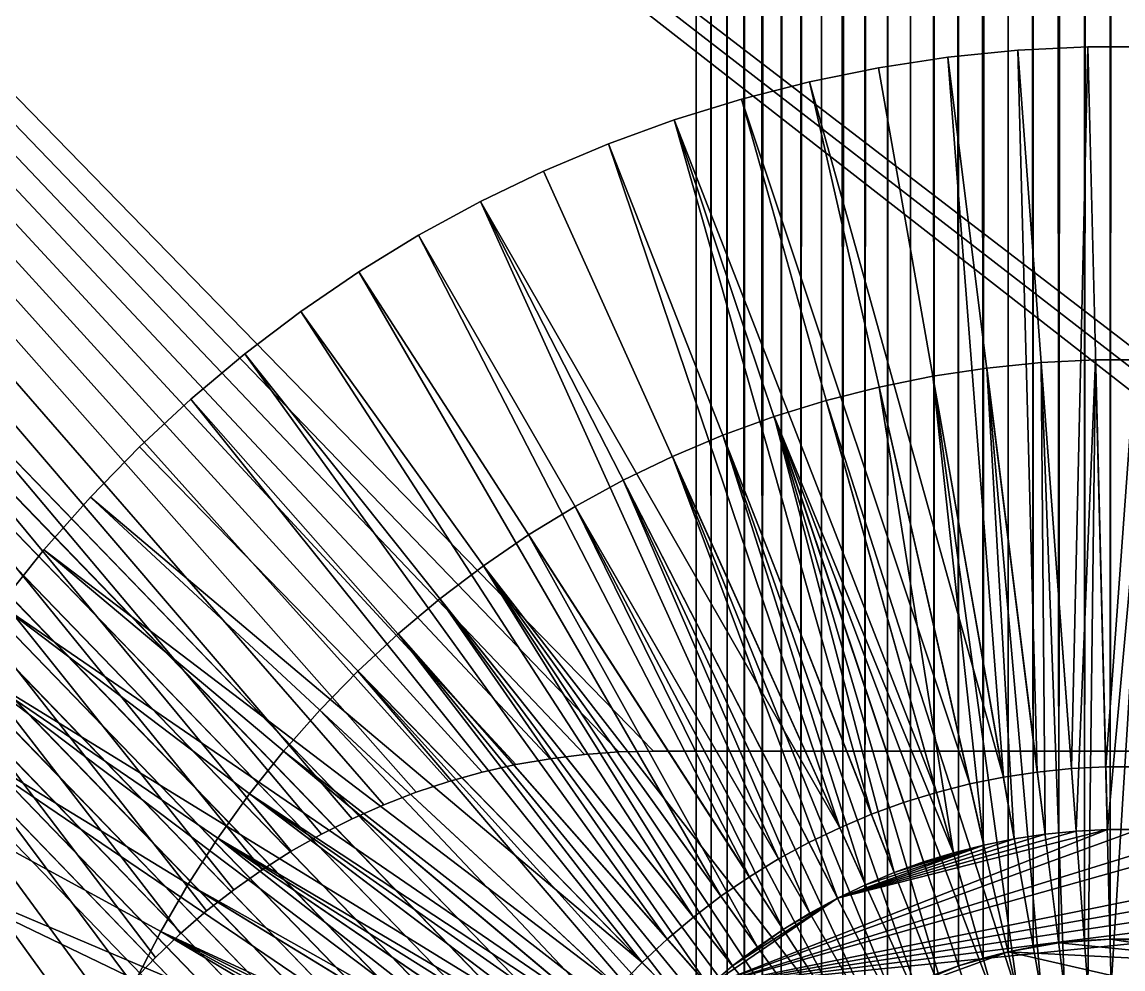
# Model space of a CAD drawing. Header units: millimetres. Extents: x 0 to 520, y -2 to 382.
# Drawn here: x 479.483 to 483, y 191.554 to 194.578 of the extents above; entities that cross this region are included whole.
import ezdxf

# ---------------------------------------------------------------- set-up
doc = ezdxf.new("R2010")
doc.units = ezdxf.units.MM

msp = doc.modelspace()

# ---------------------------------------------------------------- linework, layer by layer
at = {"layer": 'BRASS', "color": 52}
for points in [[(509.2, 369.2, 103), (10.8, 369.2, 103), (10.8, 10.8, 103)], [(509.2, 369.2, 103), (10.8, 10.8, 103), (509.2, 10.8, 103)], [(335.825, 341.5711, 86), (335.8952, 341.614, 86), (481.6367, 190.9295, 86)], [(335.8952, 341.614, 86), (481.6367, 309.0705, 86), (481.6367, 190.9295, 86)], [(335.7527, 341.5317, 86), (335.825, 341.5711, 86), (481.5921, 190.8604, 86)], [(481.5921, 190.8604, 86), (335.825, 341.5711, 86), (481.6367, 190.9295, 86)], [(335.6786, 341.496, 86), (335.7527, 341.5317, 86), (481.5509, 190.7891, 86)], [(481.5509, 190.7891, 86), (335.7527, 341.5317, 86), (481.5921, 190.8604, 86)], [(335.6028, 341.4641, 86), (335.6786, 341.496, 86), (481.5134, 190.7159, 86)], [(481.5134, 190.7159, 86), (335.6786, 341.496, 86), (481.5509, 190.7891, 86)], [(335.4469, 341.4117, 86), (335.5255, 341.4359, 86), (481.4495, 190.5643, 86)], [(335.5255, 341.4359, 86), (335.6028, 341.4641, 86), (481.4796, 190.6409, 86)], [(481.4495, 190.5643, 86), (335.5255, 341.4359, 86), (481.4796, 190.6409, 86)], [(481.4796, 190.6409, 86), (335.6028, 341.4641, 86), (481.5134, 190.7159, 86)], [(335.3672, 341.3914, 86), (335.4469, 341.4117, 86), (481.4233, 190.4863, 86)], [(481.4233, 190.4863, 86), (335.4469, 341.4117, 86), (481.4495, 190.5643, 86)], [(335.1233, 341.3546, 86), (335.2052, 341.3628, 86), (481.3684, 190.2459, 86)], [(335.2052, 341.3628, 86), (335.2865, 341.3751, 86), (481.3827, 190.3269, 86)], [(481.3684, 190.2459, 86), (335.2052, 341.3628, 86), (481.3827, 190.3269, 86)], [(335.2865, 341.3751, 86), (335.3672, 341.3914, 86), (481.401, 190.4071, 86)], [(481.3827, 190.3269, 86), (335.2865, 341.3751, 86), (481.401, 190.4071, 86)], [(481.401, 190.4071, 86), (335.3672, 341.3914, 86), (481.4233, 190.4863, 86)], [(481.35, 190, 86), (334.9589, 341.3505, 86), (481.3521, 190.0822, 86)], [(334.9589, 38.6495, 86), (334.9589, 341.3505, 86), (481.35, 190, 86)], [(334.9589, 341.3505, 86), (335.0411, 341.3505, 86), (481.3521, 190.0822, 86)], [(335.0411, 341.3505, 86), (335.1233, 341.3546, 86), (481.3582, 190.1643, 86)], [(481.3521, 190.0822, 86), (335.0411, 341.3505, 86), (481.3582, 190.1643, 86)], [(481.3582, 190.1643, 86), (335.1233, 341.3546, 86), (481.3684, 190.2459, 86)], [(481.6847, 190.9963, 86), (481.6367, 309.0705, 86), (481.6847, 309.0037, 86)], [(481.6367, 190.9295, 86), (481.6367, 309.0705, 86), (481.6847, 190.9963, 86)], [(481.736, 191.0606, 86), (481.6847, 309.0037, 86), (481.736, 308.9394, 86)], [(481.6847, 190.9963, 86), (481.6847, 309.0037, 86), (481.736, 191.0606, 86)], [(481.736, 191.0606, 86), (481.736, 308.9394, 86), (481.7905, 191.1223, 86)], [(481.7905, 191.1223, 86), (481.736, 308.9394, 86), (481.7905, 308.8777, 86)], [(481.7905, 191.1223, 86), (481.7905, 308.8777, 86), (481.8479, 191.1812, 86)], [(481.8479, 191.1812, 86), (481.7905, 308.8777, 86), (481.8479, 308.8188, 86)], [(481.8479, 308.8188, 86), (481.9082, 308.7629, 86), (481.8479, 191.1812, 86)], [(481.8479, 191.1812, 86), (481.9082, 308.7629, 86), (481.9082, 191.2371, 86)], [(481.9082, 308.7629, 86), (481.9712, 308.71, 86), (481.9082, 191.2371, 86)], [(481.9082, 191.2371, 86), (481.9712, 308.71, 86), (481.9712, 191.29, 86)], [(481.9712, 308.71, 86), (482.0368, 308.6603, 86), (481.9712, 191.29, 86)], [(481.9712, 191.29, 86), (482.0368, 308.6603, 86), (482.0368, 191.3397, 86)], [(482.0368, 191.3397, 86), (482.0368, 308.6603, 86), (482.1048, 191.386, 86)], [(482.0368, 308.6603, 86), (482.1048, 308.614, 86), (482.1048, 191.386, 86)], [(482.1048, 308.614, 86), (482.175, 308.5711, 86), (482.1048, 191.386, 86)], [(482.1048, 191.386, 86), (482.175, 308.5711, 86), (482.175, 191.4289, 86)], [(482.175, 308.5711, 86), (482.2473, 308.5317, 86), (482.175, 191.4289, 86)], [(482.175, 191.4289, 86), (482.2473, 308.5317, 86), (482.2473, 191.4683, 86)], [(482.2473, 308.5317, 86), (482.3214, 308.496, 86), (482.2473, 191.4683, 86)], [(482.2473, 191.4683, 86), (482.3214, 308.496, 86), (482.3214, 191.504, 86)], [(482.3214, 191.504, 86), (482.3214, 308.496, 86), (482.3972, 191.5359, 86)], [(482.3214, 308.496, 86), (482.3972, 308.4641, 86), (482.3972, 191.5359, 86)], [(482.3972, 191.5359, 86), (482.3972, 308.4641, 86), (482.4745, 191.5641, 86)], [(482.3972, 308.4641, 86), (482.4745, 308.4359, 86), (482.4745, 191.5641, 86)], [(482.4745, 191.5641, 86), (482.4745, 308.4359, 86), (482.5531, 191.5883, 86)], [(482.4745, 308.4359, 86), (482.5531, 308.4117, 86), (482.5531, 191.5883, 86)], [(482.5531, 308.4117, 86), (482.6328, 308.3914, 86), (482.5531, 191.5883, 86)], [(482.5531, 191.5883, 86), (482.6328, 308.3914, 86), (482.6328, 191.6086, 86)], [(482.6328, 191.6086, 86), (482.6328, 308.3914, 86), (482.7135, 191.6249, 86)], [(482.6328, 308.3914, 86), (482.7135, 308.3751, 86), (482.7135, 191.6249, 86)], [(482.7135, 191.6249, 86), (482.7135, 308.3751, 86), (482.7948, 191.6372, 86)], [(482.7135, 308.3751, 86), (482.7948, 308.3628, 86), (482.7948, 191.6372, 86)], [(482.7948, 308.3628, 86), (482.8767, 308.3546, 86), (482.7948, 191.6372, 86)], [(482.7948, 191.6372, 86), (482.8767, 308.3546, 86), (482.8767, 191.6454, 86)], [(482.8767, 308.3546, 86), (482.9589, 308.3505, 86), (482.8767, 191.6454, 86)], [(482.8767, 191.6454, 86), (482.9589, 308.3505, 86), (482.9589, 191.6495, 86)], [(482.9589, 191.6495, 86), (483.0411, 308.3505, 86), (483.0411, 191.6495, 86)], [(482.9589, 308.3505, 86), (483.0411, 308.3505, 86), (482.9589, 191.6495, 86)], [(482.8767, 191.6454, 92), (482.9589, 191.6495, 92), (482.7948, 191.6372, 92)], [(482.9589, 191.6495, 92), (483.5255, 191.5641, 92), (482.7948, 191.6372, 92)], [(482.8767, 191.6454, 86), (482.7948, 191.6372, 92), (482.7948, 191.6372, 86)], [(482.8767, 191.6454, 92), (482.7948, 191.6372, 92), (482.8767, 191.6454, 86)], [(482.9589, 191.6495, 86), (482.9589, 191.6495, 92), (482.8767, 191.6454, 86)], [(482.9589, 191.6495, 92), (482.8767, 191.6454, 92), (482.8767, 191.6454, 86)], [(483.0411, 191.6495, 86), (482.9589, 191.6495, 92), (482.9589, 191.6495, 86)], [(483.0411, 191.6495, 92), (482.9589, 191.6495, 92), (483.0411, 191.6495, 86)], [(483.0411, 191.6495, 92), (483.1233, 191.6454, 92), (482.9589, 191.6495, 92)], [(483.1233, 191.6454, 92), (483.5255, 191.5641, 92), (482.9589, 191.6495, 92)], [(482.4745, 191.5641, 92), (482.6328, 191.6086, 92), (482.2473, 191.4683, 92)], [(482.6328, 191.6086, 92), (484.0288, 191.29, 92), (482.2473, 191.4683, 92)], [(482.5531, 191.5883, 92), (482.6328, 191.6086, 92), (482.4745, 191.5641, 92)], [(482.6328, 191.6086, 92), (482.5531, 191.5883, 92), (482.6328, 191.6086, 86)], [(482.6328, 191.6086, 86), (482.5531, 191.5883, 92), (482.5531, 191.5883, 86)], [(482.7135, 191.6249, 92), (482.7948, 191.6372, 92), (482.6328, 191.6086, 92)], [(482.7948, 191.6372, 92), (483.5255, 191.5641, 92), (482.6328, 191.6086, 92)], [(482.7135, 191.6249, 92), (482.6328, 191.6086, 92), (482.7135, 191.6249, 86)], [(482.7135, 191.6249, 86), (482.6328, 191.6086, 92), (482.6328, 191.6086, 86)], [(483.5255, 191.5641, 92), (484.0288, 191.29, 92), (482.6328, 191.6086, 92)], [(482.7948, 191.6372, 86), (482.7948, 191.6372, 92), (482.7135, 191.6249, 86)], [(482.7948, 191.6372, 92), (482.7135, 191.6249, 92), (482.7135, 191.6249, 86)], [(482.5531, 191.5883, 92), (482.4745, 191.5641, 92), (482.5531, 191.5883, 86)], [(482.5531, 191.5883, 86), (482.4745, 191.5641, 92), (482.4745, 191.5641, 86)], [(482.3214, 191.504, 92), (482.4745, 191.5641, 92), (482.2473, 191.4683, 92)], [(482.3972, 191.5359, 92), (482.4745, 191.5641, 92), (482.3214, 191.504, 92)], [(482.4745, 191.5641, 92), (482.3972, 191.5359, 92), (482.4745, 191.5641, 86)], [(482.4745, 191.5641, 86), (482.3972, 191.5359, 92), (482.3972, 191.5359, 86)]]:
    msp.add_3dface(points, dxfattribs=at)
at = {"layer": 'STEEL', "color": 8}
for points in [[(472, 202, 86), (484.6122, 192.2472, 86), (484.724, 192.2388, 86)], [(472, 202, 86), (484.5, 192.25, 86), (484.6122, 192.2472, 86)], [(472, 202, 86), (484.724, 192.2388, 86), (500, 202, 86)], [(481.5, 192.25, 86), (484.5, 192.25, 86), (472, 202, 86)], [(481.3896, 192.2473, 86), (481.5, 192.25, 86), (472, 202, 86)], [(481.2795, 192.2392, 86), (481.3896, 192.2473, 86), (472, 202, 86)], [(481.1699, 192.2256, 86), (481.2795, 192.2392, 86), (472, 202, 86)], [(481.061, 192.2068, 86), (481.1699, 192.2256, 86), (472, 202, 86)], [(480.9533, 192.1826, 86), (481.061, 192.2068, 86), (472, 202, 86)], [(480.8469, 192.1531, 86), (480.9533, 192.1826, 86), (472, 202, 86)], [(480.742, 192.1185, 86), (480.8469, 192.1531, 86), (472, 202, 86)], [(480.639, 192.0787, 86), (480.742, 192.1185, 86), (472, 202, 86)], [(480.538, 192.034, 86), (480.639, 192.0787, 86), (472, 202, 86)], [(480.4394, 191.9843, 86), (480.538, 192.034, 86), (472, 202, 86)], [(480.3433, 191.9299, 86), (480.4394, 191.9843, 86), (472, 202, 86)], [(480.25, 191.8708, 86), (480.3433, 191.9299, 86), (472, 202, 86)], [(480.1597, 191.8072, 86), (480.25, 191.8708, 86), (472, 202, 86)], [(480.0726, 191.7393, 86), (480.1597, 191.8072, 86), (472, 202, 86)], [(479.989, 191.6671, 86), (480.0726, 191.7393, 86), (472, 202, 86)], [(479.909, 191.591, 86), (479.989, 191.6671, 86), (472, 202, 86)], [(479.8329, 191.511, 86), (479.909, 191.591, 86), (472, 202, 86)], [(479.7607, 191.4274, 86), (479.8329, 191.511, 86), (472, 202, 86)], [(479.6928, 191.3403, 86), (479.7607, 191.4274, 86), (472, 202, 86)], [(479.6292, 191.25, 86), (479.6928, 191.3403, 86), (472, 202, 86)], [(479.5701, 191.1567, 86), (479.6292, 191.25, 86), (472, 202, 86)], [(479.5157, 191.0606, 86), (479.5701, 191.1567, 86), (472, 202, 86)], [(479.466, 190.962, 86), (479.5157, 191.0606, 86), (472, 202, 86)], [(484.5, 192.25, 83), (472, 202, 83), (497, 202, 83)], [(484.5, 192.25, 83), (481.5, 192.25, 83), (472, 202, 83)], [(481.5, 192.25, 83), (481.3896, 192.2473, 83), (472, 202, 83)], [(481.3896, 192.2473, 83), (481.2795, 192.2392, 83), (472, 202, 83)], [(481.2795, 192.2392, 83), (481.1699, 192.2256, 83), (472, 202, 83)], [(481.1699, 192.2256, 83), (481.061, 192.2068, 83), (472, 202, 83)], [(481.061, 192.2068, 83), (480.9533, 192.1826, 83), (472, 202, 83)], [(480.9533, 192.1826, 83), (480.8469, 192.1531, 83), (472, 202, 83)], [(480.8469, 192.1531, 83), (480.742, 192.1185, 83), (472, 202, 83)], [(480.742, 192.1185, 83), (480.639, 192.0787, 83), (472, 202, 83)], [(480.639, 192.0787, 83), (480.538, 192.034, 83), (472, 202, 83)], [(480.538, 192.034, 83), (480.4394, 191.9843, 83), (472, 202, 83)], [(480.4394, 191.9843, 83), (480.3433, 191.9299, 83), (472, 202, 83)], [(480.3433, 191.9299, 83), (480.25, 191.8708, 83), (472, 202, 83)], [(480.25, 191.8708, 83), (480.1597, 191.8072, 83), (472, 202, 83)], [(480.1597, 191.8072, 83), (480.0726, 191.7393, 83), (472, 202, 83)], [(480.0726, 191.7393, 83), (479.989, 191.6671, 83), (472, 202, 83)], [(479.989, 191.6671, 83), (479.909, 191.591, 83), (472, 202, 83)], [(479.909, 191.591, 83), (479.8329, 191.511, 83), (472, 202, 83)], [(479.8329, 191.511, 83), (479.7607, 191.4274, 83), (472, 202, 83)], [(479.7607, 191.4274, 83), (479.6928, 191.3403, 83), (472, 202, 83)], [(479.6928, 191.3403, 83), (479.6292, 191.25, 83), (472, 202, 83)], [(479.6292, 191.25, 83), (479.5701, 191.1567, 83), (472, 202, 83)], [(479.5701, 191.1567, 83), (479.5157, 191.0606, 83), (472, 202, 83)], [(479.5157, 191.0606, 83), (479.466, 190.962, 83), (472, 202, 83)], [(482.6637, 194.4874, 83), (482.8878, 194.4986, 82), (482.6637, 194.4874, 82)], [(482.6637, 194.4874, 83), (482.8878, 194.4986, 83), (482.8878, 194.4986, 82)], [(482.8356, 192.1938, 83), (482.8878, 194.4986, 83), (482.6637, 194.4874, 83)], [(482.8878, 194.4986, 82), (482.8356, 192.1938, 82), (482.6637, 194.4874, 82)], [(482.8356, 192.1938, 83), (482.9452, 192.1993, 83), (482.8878, 194.4986, 83)], [(482.9452, 192.1993, 82), (482.8356, 192.1938, 82), (482.8878, 194.4986, 82)], [(482.8878, 194.4986, 83), (483.1122, 194.4986, 82), (482.8878, 194.4986, 82)], [(482.8878, 194.4986, 83), (483.1122, 194.4986, 83), (483.1122, 194.4986, 82)], [(482.9452, 192.1993, 83), (483.1122, 194.4986, 83), (482.8878, 194.4986, 83)], [(483.1122, 194.4986, 82), (482.9452, 192.1993, 82), (482.8878, 194.4986, 82)], [(482.9452, 192.1993, 83), (483.0548, 192.1993, 83), (483.1122, 194.4986, 83)], [(483.0548, 192.1993, 82), (482.9452, 192.1993, 82), (483.1122, 194.4986, 82)], [(482.2186, 194.4316, 83), (482.4405, 194.4651, 82), (482.2186, 194.4316, 82)], [(482.2186, 194.4316, 83), (482.4405, 194.4651, 83), (482.4405, 194.4651, 82)], [(482.618, 192.1666, 83), (482.4405, 194.4651, 83), (482.2186, 194.4316, 83)], [(482.4405, 194.4651, 82), (482.618, 192.1666, 82), (482.2186, 194.4316, 82)], [(482.4405, 194.4651, 83), (482.6637, 194.4874, 82), (482.4405, 194.4651, 82)], [(482.4405, 194.4651, 83), (482.6637, 194.4874, 83), (482.6637, 194.4874, 82)], [(482.7264, 192.1829, 83), (482.6637, 194.4874, 83), (482.4405, 194.4651, 83)], [(482.6637, 194.4874, 82), (482.7264, 192.1829, 82), (482.4405, 194.4651, 82)], [(482.618, 192.1666, 83), (482.7264, 192.1829, 83), (482.4405, 194.4651, 83)], [(482.7264, 192.1829, 82), (482.618, 192.1666, 82), (482.4405, 194.4651, 82)], [(482.7264, 192.1829, 83), (482.8356, 192.1938, 83), (482.6637, 194.4874, 83)], [(482.8356, 192.1938, 82), (482.7264, 192.1829, 82), (482.6637, 194.4874, 82)], [(482.2186, 194.4316, 83), (482.2186, 194.4316, 82), (481.9987, 194.3872, 82)], [(481.9987, 194.3872, 83), (482.2186, 194.4316, 83), (481.9987, 194.3872, 82)], [(482.618, 192.1666, 83), (482.2186, 194.4316, 83), (481.9987, 194.3872, 83)], [(482.2186, 194.4316, 82), (482.618, 192.1666, 82), (481.9987, 194.3872, 82)], [(481.7812, 194.3318, 83), (481.9987, 194.3872, 82), (481.7812, 194.3318, 82)], [(481.7812, 194.3318, 83), (481.9987, 194.3872, 83), (481.9987, 194.3872, 82)], [(482.5105, 192.1448, 83), (481.9987, 194.3872, 83), (481.7812, 194.3318, 83)], [(481.9987, 194.3872, 82), (482.5105, 192.1448, 82), (481.7812, 194.3318, 82)], [(482.5105, 192.1448, 83), (482.618, 192.1666, 83), (481.9987, 194.3872, 83)], [(482.618, 192.1666, 82), (482.5105, 192.1448, 82), (481.9987, 194.3872, 82)], [(481.5668, 194.2657, 83), (481.7812, 194.3318, 82), (481.5668, 194.2657, 82)], [(481.5668, 194.2657, 83), (481.7812, 194.3318, 83), (481.7812, 194.3318, 82)], [(482.4042, 192.1178, 83), (481.7812, 194.3318, 83), (481.5668, 194.2657, 83)], [(481.7812, 194.3318, 82), (482.4042, 192.1178, 82), (481.5668, 194.2657, 82)], [(482.4042, 192.1178, 83), (482.5105, 192.1448, 83), (481.7812, 194.3318, 83)], [(482.5105, 192.1448, 82), (482.4042, 192.1178, 82), (481.7812, 194.3318, 82)], [(481.5668, 194.2657, 83), (481.5668, 194.2657, 82), (481.356, 194.1889, 82)], [(481.356, 194.1889, 83), (481.5668, 194.2657, 83), (481.356, 194.1889, 82)], [(482.1962, 192.0479, 83), (481.5668, 194.2657, 83), (481.356, 194.1889, 83)], [(481.5668, 194.2657, 82), (482.1962, 192.0479, 82), (481.356, 194.1889, 82)], [(482.2993, 192.0854, 83), (482.4042, 192.1178, 83), (481.5668, 194.2657, 83)], [(482.1962, 192.0479, 83), (482.2993, 192.0854, 83), (481.5668, 194.2657, 83)], [(482.4042, 192.1178, 82), (482.2993, 192.0854, 82), (481.5668, 194.2657, 82)], [(482.2993, 192.0854, 82), (482.1962, 192.0479, 82), (481.5668, 194.2657, 82)], [(481.1492, 194.1018, 83), (481.356, 194.1889, 82), (481.1492, 194.1018, 82)], [(481.1492, 194.1018, 83), (481.356, 194.1889, 83), (481.356, 194.1889, 82)], [(482.0952, 192.0053, 83), (481.356, 194.1889, 83), (481.1492, 194.1018, 83)], [(481.356, 194.1889, 82), (482.0952, 192.0053, 82), (481.1492, 194.1018, 82)], [(482.0952, 192.0053, 83), (482.1962, 192.0479, 83), (481.356, 194.1889, 83)], [(482.1962, 192.0479, 82), (482.0952, 192.0053, 82), (481.356, 194.1889, 82)], [(481.1492, 194.1018, 83), (481.1492, 194.1018, 82), (480.9471, 194.0044, 82)], [(480.9471, 194.0044, 83), (481.1492, 194.1018, 83), (480.9471, 194.0044, 82)], [(482.0952, 192.0053, 83), (481.1492, 194.1018, 83), (480.9471, 194.0044, 83)], [(481.1492, 194.1018, 82), (482.0952, 192.0053, 82), (480.9471, 194.0044, 82)], [(480.75, 193.8971, 83), (480.9471, 194.0044, 82), (480.75, 193.8971, 82)], [(480.75, 193.8971, 83), (480.9471, 194.0044, 83), (480.9471, 194.0044, 82)], [(481.9, 191.9053, 83), (480.9471, 194.0044, 83), (480.75, 193.8971, 83)], [(480.9471, 194.0044, 82), (481.9, 191.9053, 82), (480.75, 193.8971, 82)], [(481.9963, 191.9577, 83), (482.0952, 192.0053, 83), (480.9471, 194.0044, 83)], [(481.9, 191.9053, 83), (481.9963, 191.9577, 83), (480.9471, 194.0044, 83)], [(482.0952, 192.0053, 82), (481.9963, 191.9577, 82), (480.9471, 194.0044, 82)], [(481.9963, 191.9577, 82), (481.9, 191.9053, 82), (480.9471, 194.0044, 82)], [(480.75, 193.8971, 83), (480.75, 193.8971, 82), (480.5585, 193.7801, 82)], [(480.5585, 193.7801, 83), (480.75, 193.8971, 83), (480.5585, 193.7801, 82)], [(481.8064, 191.8481, 83), (480.75, 193.8971, 83), (480.5585, 193.7801, 83)], [(480.75, 193.8971, 82), (481.8064, 191.8481, 82), (480.5585, 193.7801, 82)], [(481.8064, 191.8481, 83), (481.9, 191.9053, 83), (480.75, 193.8971, 83)], [(481.9, 191.9053, 82), (481.8064, 191.8481, 82), (480.75, 193.8971, 82)], [(480.3732, 193.6537, 83), (480.5585, 193.7801, 82), (480.3732, 193.6537, 82)], [(480.3732, 193.6537, 83), (480.5585, 193.7801, 83), (480.5585, 193.7801, 82)], [(481.7158, 191.7863, 83), (480.5585, 193.7801, 83), (480.3732, 193.6537, 83)], [(480.5585, 193.7801, 82), (481.7158, 191.7863, 82), (480.3732, 193.6537, 82)], [(481.7158, 191.7863, 83), (481.8064, 191.8481, 83), (480.5585, 193.7801, 83)], [(481.8064, 191.8481, 82), (481.7158, 191.7863, 82), (480.5585, 193.7801, 82)], [(480.1943, 193.5182, 83), (480.3732, 193.6537, 82), (480.1943, 193.5182, 82)], [(480.1943, 193.5182, 83), (480.3732, 193.6537, 83), (480.3732, 193.6537, 82)], [(481.6283, 191.72, 83), (480.3732, 193.6537, 83), (480.1943, 193.5182, 83)], [(480.3732, 193.6537, 82), (481.6283, 191.72, 82), (480.1943, 193.5182, 82)], [(481.6283, 191.72, 83), (481.7158, 191.7863, 83), (480.3732, 193.6537, 83)], [(481.7158, 191.7863, 82), (481.6283, 191.72, 82), (480.3732, 193.6537, 82)], [(480.0224, 193.374, 83), (480.1943, 193.5182, 82), (480.0224, 193.374, 82)], [(480.0224, 193.374, 83), (480.1943, 193.5182, 83), (480.1943, 193.5182, 82)], [(481.5443, 191.6495, 83), (480.1943, 193.5182, 83), (480.0224, 193.374, 83)], [(480.1943, 193.5182, 82), (481.5443, 191.6495, 82), (480.0224, 193.374, 82)], [(481.5443, 191.6495, 83), (481.6283, 191.72, 83), (480.1943, 193.5182, 83)], [(481.6283, 191.72, 82), (481.5443, 191.6495, 82), (480.1943, 193.5182, 82)], [(482.6527, 191.9696, 82), (482.5648, 193.4728, 82), (482.3922, 193.4468, 82)], [(482.3922, 193.4468, 82), (482.5648, 193.4728, 78.5), (482.3922, 193.4468, 78.5)], [(482.3922, 193.4468, 82), (482.5648, 193.4728, 82), (482.5648, 193.4728, 78.5)], [(482.5648, 193.4728, 78.5), (482.7395, 191.4772, 78.5), (482.3922, 193.4468, 78.5)], [(482.7513, 191.9845, 82), (482.7384, 193.4902, 82), (482.5648, 193.4728, 82)], [(482.5648, 193.4728, 82), (482.7384, 193.4902, 78.5), (482.5648, 193.4728, 78.5)], [(482.5648, 193.4728, 82), (482.7384, 193.4902, 82), (482.7384, 193.4902, 78.5)], [(482.7384, 193.4902, 78.5), (482.8135, 191.4884, 78.5), (482.5648, 193.4728, 78.5)], [(482.6527, 191.9696, 82), (482.7513, 191.9845, 82), (482.5648, 193.4728, 82)], [(482.8135, 191.4884, 78.5), (482.7395, 191.4772, 78.5), (482.5648, 193.4728, 78.5)], [(482.8505, 191.9944, 82), (482.9127, 193.4989, 82), (482.7384, 193.4902, 82)], [(482.7384, 193.4902, 82), (482.9127, 193.4989, 78.5), (482.7384, 193.4902, 78.5)], [(482.7384, 193.4902, 82), (482.9127, 193.4989, 82), (482.9127, 193.4989, 78.5)], [(482.9127, 193.4989, 78.5), (482.8879, 191.4958, 78.5), (482.7384, 193.4902, 78.5)], [(482.7513, 191.9845, 82), (482.8505, 191.9944, 82), (482.7384, 193.4902, 82)], [(482.8879, 191.4958, 78.5), (482.8135, 191.4884, 78.5), (482.7384, 193.4902, 78.5)], [(482.8505, 191.9944, 82), (482.9501, 191.9994, 82), (482.9127, 193.4989, 82)], [(482.9626, 191.4995, 78.5), (482.8879, 191.4958, 78.5), (482.9127, 193.4989, 78.5)], [(482.9501, 191.9994, 82), (483.0873, 193.4989, 82), (482.9127, 193.4989, 82)], [(482.9127, 193.4989, 82), (483.0873, 193.4989, 78.5), (482.9127, 193.4989, 78.5)], [(482.9127, 193.4989, 82), (483.0873, 193.4989, 82), (483.0873, 193.4989, 78.5)], [(483.0873, 193.4989, 78.5), (482.9626, 191.4995, 78.5), (482.9127, 193.4989, 78.5)], [(482.9501, 191.9994, 82), (483.0499, 191.9994, 82), (483.0873, 193.4989, 82)], [(483.0374, 191.4995, 78.5), (482.9626, 191.4995, 78.5), (483.0873, 193.4989, 78.5)], [(482.555, 191.9499, 82), (482.3922, 193.4468, 82), (482.2212, 193.4122, 82)], [(482.2212, 193.4122, 82), (482.3922, 193.4468, 78.5), (482.2212, 193.4122, 78.5)], [(482.2212, 193.4122, 82), (482.3922, 193.4468, 82), (482.3922, 193.4468, 78.5)], [(482.3922, 193.4468, 78.5), (482.6662, 191.4624, 78.5), (482.2212, 193.4122, 78.5)], [(482.555, 191.9499, 82), (482.6527, 191.9696, 82), (482.3922, 193.4468, 82)], [(482.7395, 191.4772, 78.5), (482.6662, 191.4624, 78.5), (482.3922, 193.4468, 78.5)], [(482.4583, 191.9252, 82), (482.2212, 193.4122, 82), (482.0521, 193.3692, 82)], [(482.0521, 193.3692, 82), (482.2212, 193.4122, 78.5), (482.0521, 193.3692, 78.5)], [(482.0521, 193.3692, 82), (482.2212, 193.4122, 82), (482.2212, 193.4122, 78.5)], [(482.2212, 193.4122, 78.5), (482.6662, 191.4624, 78.5), (482.0521, 193.3692, 78.5)], [(482.4583, 191.9252, 82), (482.555, 191.9499, 82), (482.2212, 193.4122, 82)], [(479.8579, 193.2214, 83), (480.0224, 193.374, 82), (479.8579, 193.2214, 82)], [(479.8579, 193.2214, 83), (480.0224, 193.374, 83), (480.0224, 193.374, 82)], [(481.4639, 191.5749, 83), (480.0224, 193.374, 83), (479.8579, 193.2214, 83)], [(480.0224, 193.374, 82), (481.4639, 191.5749, 82), (479.8579, 193.2214, 82)], [(481.4639, 191.5749, 83), (481.5443, 191.6495, 83), (480.0224, 193.374, 83)], [(481.5443, 191.6495, 82), (481.4639, 191.5749, 82), (480.0224, 193.374, 82)], [(482.4583, 191.9252, 82), (482.0521, 193.3692, 82), (481.8853, 193.3177, 82)], [(481.8853, 193.3177, 82), (482.0521, 193.3692, 78.5), (481.8853, 193.3177, 78.5)], [(481.8853, 193.3177, 82), (482.0521, 193.3692, 82), (482.0521, 193.3692, 78.5)], [(482.0521, 193.3692, 78.5), (482.5937, 191.4439, 78.5), (481.8853, 193.3177, 78.5)], [(482.6662, 191.4624, 78.5), (482.5937, 191.4439, 78.5), (482.0521, 193.3692, 78.5)], [(482.2693, 191.8617, 82), (481.8853, 193.3177, 82), (481.7213, 193.2581, 82)], [(481.7213, 193.2581, 82), (481.8853, 193.3177, 78.5), (481.7213, 193.2581, 78.5)], [(481.7213, 193.2581, 82), (481.8853, 193.3177, 82), (481.8853, 193.3177, 78.5)], [(481.8853, 193.3177, 78.5), (482.452, 191.3963, 78.5), (481.7213, 193.2581, 78.5)], [(482.363, 191.8959, 82), (482.4583, 191.9252, 82), (481.8853, 193.3177, 82)], [(482.2693, 191.8617, 82), (482.363, 191.8959, 82), (481.8853, 193.3177, 82)], [(482.5937, 191.4439, 78.5), (482.5223, 191.4219, 78.5), (481.8853, 193.3177, 78.5)], [(482.5223, 191.4219, 78.5), (482.452, 191.3963, 78.5), (481.8853, 193.3177, 78.5)], [(482.1774, 191.823, 82), (481.7213, 193.2581, 82), (481.5605, 193.1903, 82)], [(481.7213, 193.2581, 82), (481.7213, 193.2581, 78.5), (481.5605, 193.1903, 78.5)], [(481.5605, 193.1903, 82), (481.7213, 193.2581, 82), (481.5605, 193.1903, 78.5)], [(481.7213, 193.2581, 78.5), (482.3831, 191.3673, 78.5), (481.5605, 193.1903, 78.5)], [(482.1774, 191.823, 82), (482.2693, 191.8617, 82), (481.7213, 193.2581, 82)], [(482.452, 191.3963, 78.5), (482.3831, 191.3673, 78.5), (481.7213, 193.2581, 78.5)], [(479.7013, 193.0608, 83), (479.8579, 193.2214, 82), (479.7013, 193.0608, 82)], [(479.7013, 193.0608, 83), (479.8579, 193.2214, 83), (479.8579, 193.2214, 82)], [(479.7013, 193.0608, 83), (481.4639, 191.5749, 83), (479.8579, 193.2214, 83)], [(481.4639, 191.5749, 82), (479.7013, 193.0608, 82), (479.8579, 193.2214, 82)], [(482.0876, 191.7797, 82), (481.5605, 193.1903, 82), (481.4033, 193.1146, 82)], [(481.4033, 193.1146, 82), (481.5605, 193.1903, 78.5), (481.4033, 193.1146, 78.5)], [(481.4033, 193.1146, 82), (481.5605, 193.1903, 82), (481.5605, 193.1903, 78.5)], [(481.5605, 193.1903, 78.5), (482.3157, 191.3348, 78.5), (481.4033, 193.1146, 78.5)], [(482.0876, 191.7797, 82), (482.1774, 191.823, 82), (481.5605, 193.1903, 82)], [(482.3831, 191.3673, 78.5), (482.3157, 191.3348, 78.5), (481.5605, 193.1903, 78.5)], [(482, 191.7321, 82), (481.4033, 193.1146, 82), (481.25, 193.0311, 82)], [(481.25, 193.0311, 82), (481.4033, 193.1146, 78.5), (481.25, 193.0311, 78.5)], [(481.25, 193.0311, 82), (481.4033, 193.1146, 82), (481.4033, 193.1146, 78.5)], [(481.4033, 193.1146, 78.5), (482.25, 191.299, 78.5), (481.25, 193.0311, 78.5)], [(482, 191.7321, 82), (482.0876, 191.7797, 82), (481.4033, 193.1146, 82)], [(482.3157, 191.3348, 78.5), (482.25, 191.299, 78.5), (481.4033, 193.1146, 78.5)], [(479.5528, 192.8925, 83), (479.7013, 193.0608, 83), (479.7013, 193.0608, 82)], [(479.5528, 192.8925, 83), (479.7013, 193.0608, 82), (479.5528, 192.8925, 82)], [(479.5528, 192.8925, 83), (481.3873, 191.4964, 83), (479.7013, 193.0608, 83)], [(481.3873, 191.4964, 82), (479.5528, 192.8925, 82), (479.7013, 193.0608, 82)], [(479.7013, 193.0608, 83), (481.3873, 191.4964, 83), (481.4639, 191.5749, 83)], [(481.3873, 191.4964, 82), (479.7013, 193.0608, 82), (481.4639, 191.5749, 82)], [(481.9149, 191.6801, 82), (481.25, 193.0311, 82), (481.1011, 192.9401, 82)], [(481.1011, 192.9401, 82), (481.25, 193.0311, 78.5), (481.1011, 192.9401, 78.5)], [(481.1011, 192.9401, 82), (481.25, 193.0311, 82), (481.25, 193.0311, 78.5)], [(481.25, 193.0311, 78.5), (482.1862, 191.26, 78.5), (481.1011, 192.9401, 78.5)], [(481.9149, 191.6801, 82), (482, 191.7321, 82), (481.25, 193.0311, 82)], [(482.25, 191.299, 78.5), (482.1862, 191.26, 78.5), (481.25, 193.0311, 78.5)], [(481.8325, 191.6239, 82), (481.1011, 192.9401, 82), (480.9569, 192.8418, 82)], [(481.1011, 192.9401, 82), (481.1011, 192.9401, 78.5), (480.9569, 192.8418, 78.5)], [(480.9569, 192.8418, 82), (481.1011, 192.9401, 82), (480.9569, 192.8418, 78.5)], [(481.1011, 192.9401, 78.5), (482.1862, 191.26, 78.5), (480.9569, 192.8418, 78.5)], [(481.8325, 191.6239, 82), (481.9149, 191.6801, 82), (481.1011, 192.9401, 82)], [(479.4129, 192.7171, 83), (479.5528, 192.8925, 83), (479.5528, 192.8925, 82)], [(479.4129, 192.7171, 83), (479.5528, 192.8925, 82), (479.4129, 192.7171, 82)], [(479.4129, 192.7171, 83), (481.3147, 191.4141, 83), (479.5528, 192.8925, 83)], [(481.3147, 191.4141, 82), (479.4129, 192.7171, 82), (479.5528, 192.8925, 82)], [(479.5528, 192.8925, 83), (481.3147, 191.4141, 83), (481.3873, 191.4964, 83)], [(481.3147, 191.4141, 82), (479.5528, 192.8925, 82), (481.3873, 191.4964, 82)], [(481.753, 191.5637, 82), (480.9569, 192.8418, 82), (480.8178, 192.7364, 82)], [(480.8178, 192.7364, 82), (480.9569, 192.8418, 78.5), (480.8178, 192.7364, 78.5)], [(480.8178, 192.7364, 82), (480.9569, 192.8418, 82), (480.9569, 192.8418, 78.5)], [(480.9569, 192.8418, 78.5), (482.0648, 191.1727, 78.5), (480.8178, 192.7364, 78.5)], [(481.753, 191.5637, 82), (481.8325, 191.6239, 82), (480.9569, 192.8418, 82)], [(482.1862, 191.26, 78.5), (482.1244, 191.2179, 78.5), (480.9569, 192.8418, 78.5)], [(482.1244, 191.2179, 78.5), (482.0648, 191.1727, 78.5), (480.9569, 192.8418, 78.5)], [(481.6766, 191.4996, 82), (480.8178, 192.7364, 82), (480.6841, 192.6242, 82)], [(480.6841, 192.6242, 82), (480.8178, 192.7364, 78.5), (480.6841, 192.6242, 78.5)], [(480.6841, 192.6242, 82), (480.8178, 192.7364, 82), (480.8178, 192.7364, 78.5)], [(480.8178, 192.7364, 78.5), (482.0075, 191.1247, 78.5), (480.6841, 192.6242, 78.5)], [(481.6766, 191.4996, 82), (481.753, 191.5637, 82), (480.8178, 192.7364, 82)], [(482.0648, 191.1727, 78.5), (482.0075, 191.1247, 78.5), (480.8178, 192.7364, 78.5)], [(479.2819, 192.5349, 83), (481.2463, 191.3284, 83), (479.4129, 192.7171, 83)], [(481.2463, 191.3284, 82), (479.2819, 192.5349, 82), (479.4129, 192.7171, 82)], [(479.4129, 192.7171, 83), (481.2463, 191.3284, 83), (481.3147, 191.4141, 83)], [(481.2463, 191.3284, 82), (479.4129, 192.7171, 82), (481.3147, 191.4141, 82)], [(481.6035, 191.4317, 82), (480.6841, 192.6242, 82), (480.5562, 192.5055, 82)], [(480.5562, 192.5055, 82), (480.6841, 192.6242, 78.5), (480.5562, 192.5055, 78.5)], [(480.5562, 192.5055, 82), (480.6841, 192.6242, 82), (480.6841, 192.6242, 78.5)], [(480.6841, 192.6242, 78.5), (481.9526, 191.0738, 78.5), (480.5562, 192.5055, 78.5)], [(481.6035, 191.4317, 82), (481.6766, 191.4996, 82), (480.6841, 192.6242, 82)], [(482.0075, 191.1247, 78.5), (481.9526, 191.0738, 78.5), (480.6841, 192.6242, 78.5)], [(479.1602, 192.3465, 83), (481.1228, 191.1472, 83), (479.2819, 192.5349, 83)], [(481.1228, 191.1472, 82), (479.1602, 192.3465, 82), (479.2819, 192.5349, 82)], [(479.2819, 192.5349, 83), (481.1823, 191.2393, 83), (481.2463, 191.3284, 83)], [(479.2819, 192.5349, 83), (481.1228, 191.1472, 83), (481.1823, 191.2393, 83)], [(481.1823, 191.2393, 82), (479.2819, 192.5349, 82), (481.2463, 191.3284, 82)], [(481.1228, 191.1472, 82), (479.2819, 192.5349, 82), (481.1823, 191.2393, 82)], [(480.4343, 192.3806, 82), (481.5339, 191.3603, 82), (480.5562, 192.5055, 82)], [(480.5562, 192.5055, 82), (480.5562, 192.5055, 78.5), (480.4343, 192.3806, 78.5)], [(480.4343, 192.3806, 82), (480.5562, 192.5055, 82), (480.4343, 192.3806, 78.5)], [(481.9004, 191.0203, 78.5), (480.4343, 192.3806, 78.5), (480.5562, 192.5055, 78.5)], [(481.5339, 191.3603, 82), (481.6035, 191.4317, 82), (480.5562, 192.5055, 82)], [(481.9526, 191.0738, 78.5), (481.9004, 191.0203, 78.5), (480.5562, 192.5055, 78.5)], [(480.3188, 192.2498, 82), (481.4679, 191.2856, 82), (480.4343, 192.3806, 82)], [(480.3188, 192.2498, 82), (480.4343, 192.3806, 82), (480.4343, 192.3806, 78.5)], [(480.3188, 192.2498, 82), (480.4343, 192.3806, 78.5), (480.3188, 192.2498, 78.5)], [(481.9004, 191.0203, 78.5), (480.3188, 192.2498, 78.5), (480.4343, 192.3806, 78.5)], [(481.4679, 191.2856, 82), (481.5339, 191.3603, 82), (480.4343, 192.3806, 82)], [(479.048, 192.1521, 83), (481.0679, 191.0522, 83), (479.1602, 192.3465, 83)], [(481.0679, 191.0522, 82), (479.048, 192.1521, 82), (479.1602, 192.3465, 82)], [(479.1602, 192.3465, 83), (481.0679, 191.0522, 83), (481.1228, 191.1472, 83)], [(481.0679, 191.0522, 82), (479.1602, 192.3465, 82), (481.1228, 191.1472, 82)], [(480.21, 192.1133, 82), (481.4679, 191.2856, 82), (480.3188, 192.2498, 82)], [(480.21, 192.1133, 82), (480.3188, 192.2498, 82), (480.3188, 192.2498, 78.5)], [(480.21, 192.1133, 82), (480.3188, 192.2498, 78.5), (480.21, 192.1133, 78.5)], [(481.8509, 190.9642, 78.5), (480.21, 192.1133, 78.5), (480.3188, 192.2498, 78.5)], [(481.8509, 190.9642, 78.5), (480.3188, 192.2498, 78.5), (481.9004, 191.0203, 78.5)], [(481.3896, 192.2473, 86), (481.2795, 192.2392, 86), (481.3896, 192.2473, 83)], [(481.3896, 192.2473, 83), (481.2795, 192.2392, 86), (481.2795, 192.2392, 83)], [(481.5, 192.25, 86), (481.3896, 192.2473, 86), (481.5, 192.25, 83)], [(481.5, 192.25, 83), (481.3896, 192.2473, 86), (481.3896, 192.2473, 83)], [(481.5, 192.25, 86), (481.5, 192.25, 83), (484.5, 192.25, 83)], [(481.5, 192.25, 86), (484.5, 192.25, 83), (484.5, 192.25, 86)], [(481.061, 192.2068, 86), (480.9533, 192.1826, 86), (481.061, 192.2068, 83)], [(481.061, 192.2068, 83), (480.9533, 192.1826, 86), (480.9533, 192.1826, 83)], [(481.1699, 192.2256, 86), (481.061, 192.2068, 86), (481.1699, 192.2256, 83)], [(481.1699, 192.2256, 83), (481.061, 192.2068, 86), (481.061, 192.2068, 83)], [(481.2795, 192.2392, 86), (481.1699, 192.2256, 86), (481.2795, 192.2392, 83)], [(481.2795, 192.2392, 83), (481.1699, 192.2256, 86), (481.1699, 192.2256, 83)], [(480.9533, 192.1826, 86), (480.8469, 192.1531, 86), (480.9533, 192.1826, 83)], [(480.9533, 192.1826, 83), (480.8469, 192.1531, 86), (480.8469, 192.1531, 83)], [(482.7264, 192.1829, 82), (482.618, 192.1666, 83), (482.618, 192.1666, 82)], [(482.7264, 192.1829, 83), (482.618, 192.1666, 83), (482.7264, 192.1829, 82)], [(482.8356, 192.1938, 82), (482.7264, 192.1829, 83), (482.7264, 192.1829, 82)], [(482.8356, 192.1938, 83), (482.7264, 192.1829, 83), (482.8356, 192.1938, 82)], [(482.9452, 192.1993, 82), (482.8356, 192.1938, 83), (482.8356, 192.1938, 82)], [(482.9452, 192.1993, 83), (482.8356, 192.1938, 83), (482.9452, 192.1993, 82)], [(483.0548, 192.1993, 82), (482.9452, 192.1993, 83), (482.9452, 192.1993, 82)], [(483.0548, 192.1993, 83), (482.9452, 192.1993, 83), (483.0548, 192.1993, 82)], [(478.9456, 191.9525, 83), (481.0679, 191.0522, 83), (479.048, 192.1521, 83)], [(481.0679, 191.0522, 82), (478.9456, 191.9525, 82), (479.048, 192.1521, 82)], [(480.8469, 192.1531, 86), (480.742, 192.1185, 86), (480.8469, 192.1531, 83)], [(480.8469, 192.1531, 83), (480.742, 192.1185, 86), (480.742, 192.1185, 83)], [(482.5105, 192.1448, 82), (482.4042, 192.1178, 83), (482.4042, 192.1178, 82)], [(482.5105, 192.1448, 83), (482.4042, 192.1178, 83), (482.5105, 192.1448, 82)], [(482.618, 192.1666, 82), (482.618, 192.1666, 83), (482.5105, 192.1448, 82)], [(482.618, 192.1666, 83), (482.5105, 192.1448, 83), (482.5105, 192.1448, 82)], [(480.1082, 191.9716, 82), (481.4057, 191.2076, 82), (480.21, 192.1133, 82)], [(480.1082, 191.9716, 82), (480.21, 192.1133, 82), (480.21, 192.1133, 78.5)], [(480.1082, 191.9716, 82), (480.21, 192.1133, 78.5), (480.1082, 191.9716, 78.5)], [(481.8043, 190.9057, 78.5), (480.1082, 191.9716, 78.5), (480.21, 192.1133, 78.5)], [(480.21, 192.1133, 82), (481.4057, 191.2076, 82), (481.4679, 191.2856, 82)], [(481.8043, 190.9057, 78.5), (480.21, 192.1133, 78.5), (481.8509, 190.9642, 78.5)], [(480.742, 192.1185, 86), (480.639, 192.0787, 86), (480.742, 192.1185, 83)], [(480.742, 192.1185, 83), (480.639, 192.0787, 86), (480.639, 192.0787, 83)], [(482.4042, 192.1178, 82), (482.2993, 192.0854, 83), (482.2993, 192.0854, 82)], [(482.4042, 192.1178, 83), (482.2993, 192.0854, 83), (482.4042, 192.1178, 82)], [(480.639, 192.0787, 86), (480.538, 192.034, 86), (480.639, 192.0787, 83)], [(480.639, 192.0787, 83), (480.538, 192.034, 86), (480.538, 192.034, 83)], [(482.2993, 192.0854, 82), (482.2993, 192.0854, 83), (482.1962, 192.0479, 82)], [(482.2993, 192.0854, 83), (482.1962, 192.0479, 83), (482.1962, 192.0479, 82)], [(480.538, 192.034, 83), (480.4394, 191.9843, 86), (480.4394, 191.9843, 83)], [(480.538, 192.034, 86), (480.4394, 191.9843, 86), (480.538, 192.034, 83)], [(482.1962, 192.0479, 82), (482.0952, 192.0053, 83), (482.0952, 192.0053, 82)], [(482.1962, 192.0479, 83), (482.0952, 192.0053, 83), (482.1962, 192.0479, 82)], [(481.6766, 191.4996, 90), (482.9501, 191.9994, 90), (482.0876, 191.7797, 90)], [(481.6766, 191.4996, 90), (483.2487, 191.9845, 90), (483.0499, 191.9994, 90)], [(481.6766, 191.4996, 90), (483.0499, 191.9994, 90), (482.9501, 191.9994, 90)], [(482.0952, 192.0053, 82), (482.0952, 192.0053, 83), (481.9963, 191.9577, 82)], [(482.0952, 192.0053, 83), (481.9963, 191.9577, 83), (481.9963, 191.9577, 82)], [(482.0876, 191.7797, 90), (482.9501, 191.9994, 90), (482.8505, 191.9944, 90)], [(482.0876, 191.7797, 90), (482.8505, 191.9944, 90), (482.7513, 191.9845, 90)], [(482.7513, 191.9845, 90), (482.8505, 191.9944, 82), (482.7513, 191.9845, 82)], [(482.7513, 191.9845, 90), (482.8505, 191.9944, 90), (482.8505, 191.9944, 82)], [(482.8505, 191.9944, 90), (482.9501, 191.9994, 82), (482.8505, 191.9944, 82)], [(482.8505, 191.9944, 90), (482.9501, 191.9994, 90), (482.9501, 191.9994, 82)], [(482.9501, 191.9994, 90), (483.0499, 191.9994, 82), (482.9501, 191.9994, 82)], [(482.9501, 191.9994, 90), (483.0499, 191.9994, 90), (483.0499, 191.9994, 82)], [(480.0135, 191.825, 82), (481.2934, 191.0429, 82), (480.1082, 191.9716, 82)], [(480.0135, 191.825, 82), (480.1082, 191.9716, 82), (480.1082, 191.9716, 78.5)], [(480.0135, 191.825, 82), (480.1082, 191.9716, 78.5), (480.0135, 191.825, 78.5)], [(481.7606, 190.845, 78.5), (480.0135, 191.825, 78.5), (480.1082, 191.9716, 78.5)], [(480.1082, 191.9716, 82), (481.3475, 191.1266, 82), (481.4057, 191.2076, 82)], [(480.1082, 191.9716, 82), (481.2934, 191.0429, 82), (481.3475, 191.1266, 82)], [(481.7606, 190.845, 78.5), (480.1082, 191.9716, 78.5), (481.8043, 190.9057, 78.5)], [(480.4394, 191.9843, 83), (480.3433, 191.9299, 86), (480.3433, 191.9299, 83)], [(480.4394, 191.9843, 86), (480.3433, 191.9299, 86), (480.4394, 191.9843, 83)], [(481.6766, 191.4996, 90), (483.3473, 191.9696, 90), (483.2487, 191.9845, 90)], [(481.6766, 191.4996, 90), (483.637, 191.8959, 90), (483.3473, 191.9696, 90)], [(482.0876, 191.7797, 90), (482.7513, 191.9845, 90), (482.6527, 191.9696, 90)], [(482.0876, 191.7797, 90), (482.6527, 191.9696, 90), (482.555, 191.9499, 90)], [(482.6527, 191.9696, 90), (482.6527, 191.9696, 82), (482.555, 191.9499, 82)], [(482.555, 191.9499, 90), (482.6527, 191.9696, 90), (482.555, 191.9499, 82)], [(482.6527, 191.9696, 90), (482.7513, 191.9845, 82), (482.6527, 191.9696, 82)], [(482.6527, 191.9696, 90), (482.7513, 191.9845, 90), (482.7513, 191.9845, 82)], [(478.8534, 191.748, 83), (481.0179, 190.9545, 83), (478.9456, 191.9525, 83)], [(481.0179, 190.9545, 82), (478.8534, 191.748, 82), (478.9456, 191.9525, 82)], [(478.9456, 191.9525, 83), (481.0179, 190.9545, 83), (481.0679, 191.0522, 83)], [(481.0179, 190.9545, 82), (478.9456, 191.9525, 82), (481.0679, 191.0522, 82)], [(480.3433, 191.9299, 83), (480.25, 191.8708, 86), (480.25, 191.8708, 83)], [(480.3433, 191.9299, 86), (480.25, 191.8708, 86), (480.3433, 191.9299, 83)], [(481.9963, 191.9577, 82), (481.9, 191.9053, 83), (481.9, 191.9053, 82)], [(481.9963, 191.9577, 83), (481.9, 191.9053, 83), (481.9963, 191.9577, 82)], [(482.0876, 191.7797, 90), (482.555, 191.9499, 90), (482.1774, 191.823, 90)], [(482.1774, 191.823, 90), (482.555, 191.9499, 90), (482.2693, 191.8617, 90)], [(482.2693, 191.8617, 90), (482.555, 191.9499, 90), (482.4583, 191.9252, 90)], [(482.2693, 191.8617, 90), (482.4583, 191.9252, 90), (482.363, 191.8959, 90)], [(482.363, 191.8959, 90), (482.4583, 191.9252, 82), (482.363, 191.8959, 82)], [(482.363, 191.8959, 90), (482.4583, 191.9252, 90), (482.4583, 191.9252, 82)], [(482.4583, 191.9252, 90), (482.555, 191.9499, 82), (482.4583, 191.9252, 82)], [(482.4583, 191.9252, 90), (482.555, 191.9499, 90), (482.555, 191.9499, 82)], [(481.6766, 191.4996, 90), (483.7307, 191.8617, 90), (483.637, 191.8959, 90)], [(481.9, 191.9053, 82), (481.9, 191.9053, 83), (481.8064, 191.8481, 82)], [(481.9, 191.9053, 83), (481.8064, 191.8481, 83), (481.8064, 191.8481, 82)], [(482.363, 191.8959, 90), (482.363, 191.8959, 82), (482.2693, 191.8617, 82)], [(482.2693, 191.8617, 90), (482.363, 191.8959, 90), (482.2693, 191.8617, 82)], [(480.25, 191.8708, 83), (480.1597, 191.8072, 86), (480.1597, 191.8072, 83)], [(480.25, 191.8708, 86), (480.1597, 191.8072, 86), (480.25, 191.8708, 83)], [(481.6766, 191.4996, 90), (483.8226, 191.823, 90), (483.7307, 191.8617, 90)], [(482.1774, 191.823, 90), (482.2693, 191.8617, 82), (482.1774, 191.823, 82)], [(482.1774, 191.823, 90), (482.2693, 191.8617, 90), (482.2693, 191.8617, 82)], [(479.9262, 191.6739, 82), (481.2934, 191.0429, 82), (480.0135, 191.825, 82)], [(480.0135, 191.825, 82), (480.0135, 191.825, 78.5), (479.9262, 191.6739, 78.5)], [(479.9262, 191.6739, 82), (480.0135, 191.825, 82), (479.9262, 191.6739, 78.5)], [(481.7201, 190.7822, 78.5), (479.9262, 191.6739, 78.5), (480.0135, 191.825, 78.5)], [(481.7201, 190.7822, 78.5), (480.0135, 191.825, 78.5), (481.7606, 190.845, 78.5)], [(481.6766, 191.4996, 90), (483.9124, 191.7797, 90), (483.8226, 191.823, 90)], [(481.8064, 191.8481, 82), (481.7158, 191.7863, 83), (481.7158, 191.7863, 82)], [(481.8064, 191.8481, 83), (481.7158, 191.7863, 83), (481.8064, 191.8481, 82)], [(482.1774, 191.823, 90), (482.1774, 191.823, 82), (482.0876, 191.7797, 82)], [(482.0876, 191.7797, 90), (482.1774, 191.823, 90), (482.0876, 191.7797, 82)], [(480.1597, 191.8072, 83), (480.0726, 191.7393, 86), (480.0726, 191.7393, 83)], [(480.1597, 191.8072, 86), (480.0726, 191.7393, 86), (480.1597, 191.8072, 83)], [(481.7158, 191.7863, 82), (481.6283, 191.72, 83), (481.6283, 191.72, 82)], [(481.7158, 191.7863, 83), (481.6283, 191.72, 83), (481.7158, 191.7863, 82)], [(478.7714, 191.5391, 83), (480.9728, 190.8546, 83), (478.8534, 191.748, 83)], [(480.9728, 190.8546, 82), (478.7714, 191.5391, 82), (478.8534, 191.748, 82)], [(478.8534, 191.748, 83), (480.9728, 190.8546, 83), (481.0179, 190.9545, 83)], [(480.9728, 190.8546, 82), (478.8534, 191.748, 82), (481.0179, 190.9545, 82)], [(481.6766, 191.4996, 90), (482.0876, 191.7797, 90), (481.753, 191.5637, 90)], [(481.6766, 191.4996, 90), (484, 191.7321, 90), (483.9124, 191.7797, 90)], [(481.753, 191.5637, 90), (482.0876, 191.7797, 90), (481.9149, 191.6801, 90)], [(481.9149, 191.6801, 90), (482.0876, 191.7797, 90), (482, 191.7321, 90)], [(482, 191.7321, 90), (482.0876, 191.7797, 82), (482, 191.7321, 82)], [(482, 191.7321, 90), (482.0876, 191.7797, 90), (482.0876, 191.7797, 82)], [(480.0726, 191.7393, 83), (480.0726, 191.7393, 86), (479.989, 191.6671, 83)], [(480.0726, 191.7393, 86), (479.989, 191.6671, 86), (479.989, 191.6671, 83)], [(481.2934, 191.0429, 90), (484, 191.7321, 90), (481.6766, 191.4996, 90)], [(481.2934, 191.0429, 90), (484.0851, 191.6801, 90), (484, 191.7321, 90)], [(481.6283, 191.72, 82), (481.5443, 191.6495, 83), (481.5443, 191.6495, 82)], [(481.6283, 191.72, 83), (481.5443, 191.6495, 83), (481.6283, 191.72, 82)], [(482, 191.7321, 90), (482, 191.7321, 82), (481.9149, 191.6801, 82)], [(481.9149, 191.6801, 90), (482, 191.7321, 90), (481.9149, 191.6801, 82)], [(481.2934, 191.0429, 90), (484.1675, 191.6239, 90), (484.0851, 191.6801, 90)], [(481.753, 191.5637, 90), (481.9149, 191.6801, 90), (481.8325, 191.6239, 90)], [(481.8325, 191.6239, 90), (481.9149, 191.6801, 82), (481.8325, 191.6239, 82)], [(481.8325, 191.6239, 90), (481.9149, 191.6801, 90), (481.9149, 191.6801, 82)], [(479.8466, 191.5186, 82), (481.2436, 190.9565, 82), (479.9262, 191.6739, 82)], [(479.8466, 191.5186, 82), (479.9262, 191.6739, 82), (479.9262, 191.6739, 78.5)], [(479.8466, 191.5186, 82), (479.9262, 191.6739, 78.5), (479.8466, 191.5186, 78.5)], [(481.6485, 190.6508, 78.5), (479.8466, 191.5186, 78.5), (479.9262, 191.6739, 78.5)], [(479.989, 191.6671, 83), (479.909, 191.591, 86), (479.909, 191.591, 83)], [(479.989, 191.6671, 86), (479.909, 191.591, 86), (479.989, 191.6671, 83)], [(479.9262, 191.6739, 82), (481.2436, 190.9565, 82), (481.2934, 191.0429, 82)], [(481.6827, 190.7174, 78.5), (479.9262, 191.6739, 78.5), (481.7201, 190.7822, 78.5)], [(481.6485, 190.6508, 78.5), (479.9262, 191.6739, 78.5), (481.6827, 190.7174, 78.5)], [(481.5443, 191.6495, 82), (481.4639, 191.5749, 83), (481.4639, 191.5749, 82)], [(481.5443, 191.6495, 83), (481.4639, 191.5749, 83), (481.5443, 191.6495, 82)], [(481.2934, 191.0429, 90), (484.247, 191.5637, 90), (484.1675, 191.6239, 90)], [(481.753, 191.5637, 90), (481.8325, 191.6239, 82), (481.753, 191.5637, 82)], [(481.753, 191.5637, 90), (481.8325, 191.6239, 90), (481.8325, 191.6239, 82)], [(479.909, 191.591, 83), (479.8329, 191.511, 86), (479.8329, 191.511, 83)], [(479.909, 191.591, 86), (479.8329, 191.511, 86), (479.909, 191.591, 83)], [(481.4639, 191.5749, 82), (481.3873, 191.4964, 83), (481.3873, 191.4964, 82)], [(481.4639, 191.5749, 83), (481.3873, 191.4964, 83), (481.4639, 191.5749, 82)], [(481.2934, 191.0429, 90), (484.3965, 191.4317, 90), (484.247, 191.5637, 90)], [(481.6766, 191.4996, 90), (481.753, 191.5637, 82), (481.6766, 191.4996, 82)], [(481.6766, 191.4996, 90), (481.753, 191.5637, 90), (481.753, 191.5637, 82)]]:
    msp.add_3dface(points, dxfattribs=at)

doc.saveas('drawing.dxf')
